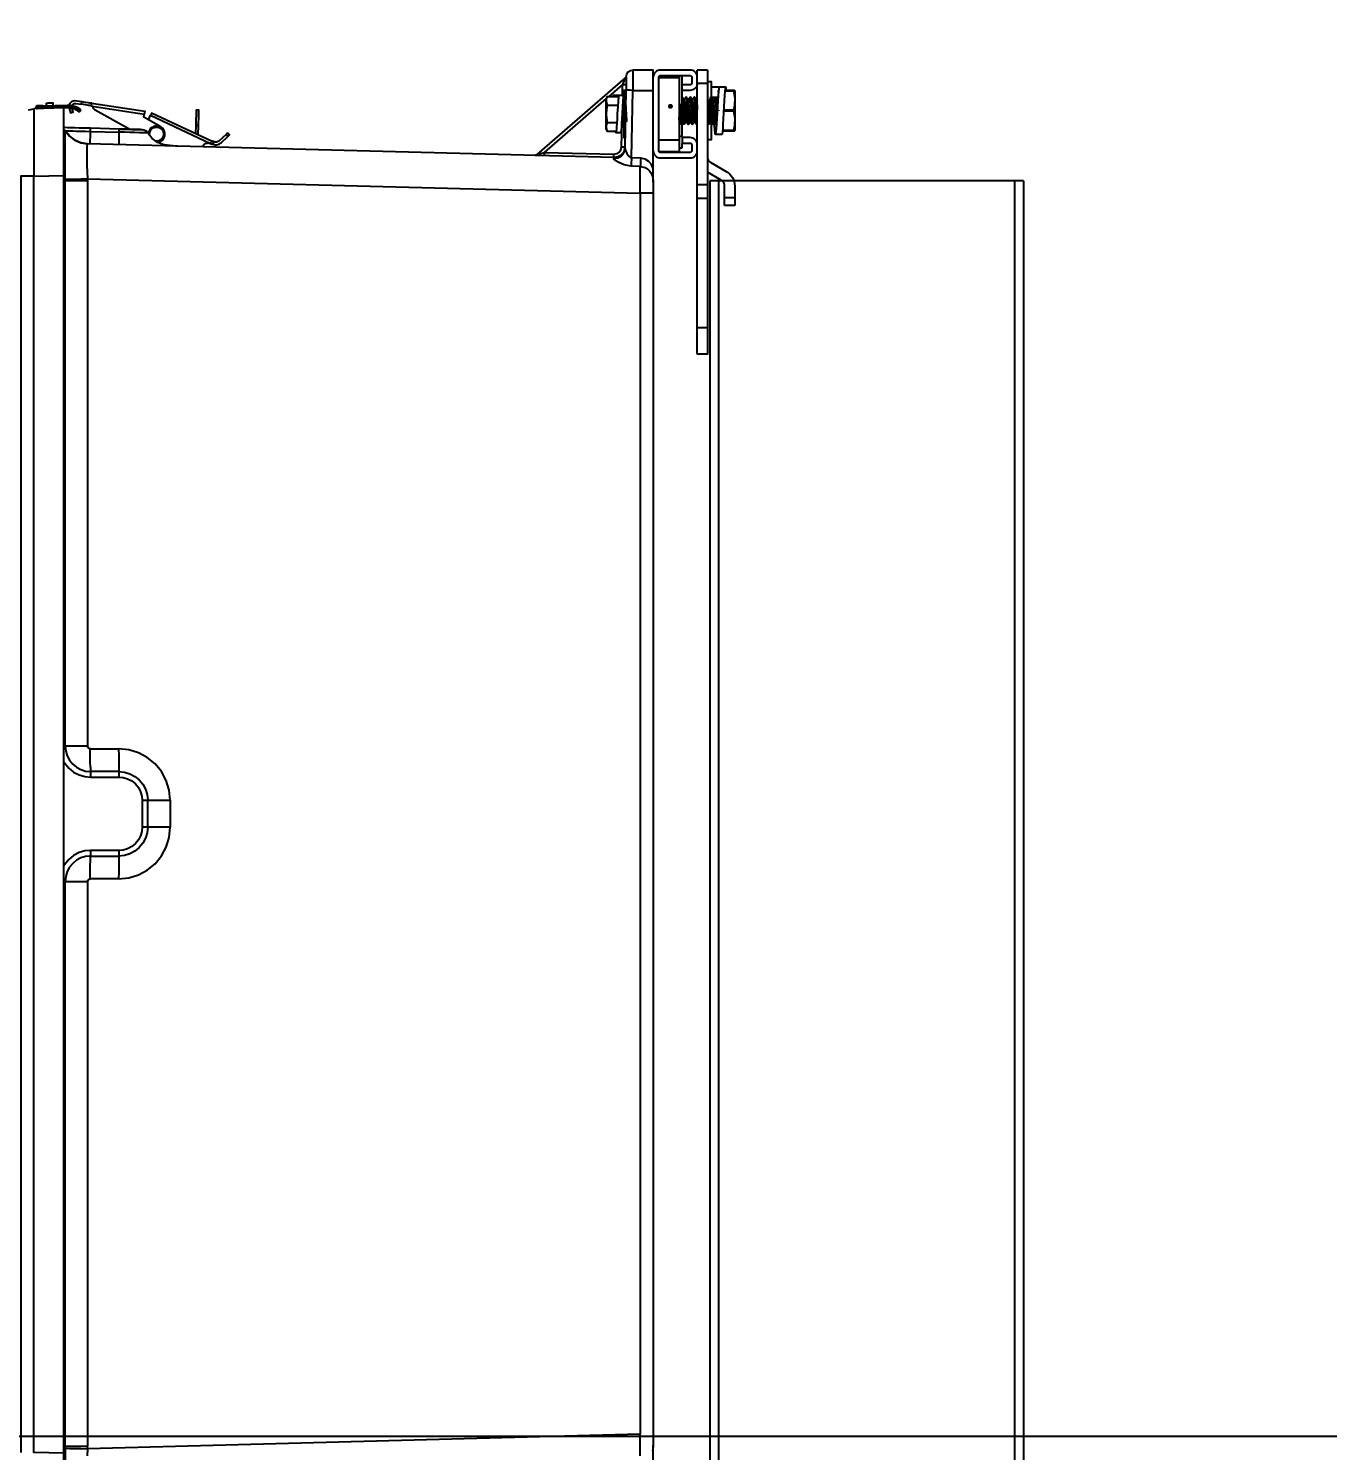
# Model space of a CAD drawing. Header units: feet. Extents: x -17 to 453, y -41 to 31.
# Drawn here: x 48.098 to 48.747, y -6.442 to -5.732 of the extents above; entities that cross this region are included whole.
import ezdxf
from ezdxf.enums import TextEntityAlignment as Align

# ---------------------------------------------------------------- set-up
doc = ezdxf.new("R2018")
doc.units = ezdxf.units.FT
doc.header["$MEASUREMENT"] = 0
for name, color, linetype in [('E-COMB-BOX', 42, 'Continuous'), ('G-ANNO-TEXT', 1, 'Continuous'), ('S-BEAM', 7, 'Continuous'), ('S-STEL-ANGL', 3, 'Continuous')]:
    doc.layers.add(name, color=color, linetype=linetype)
doc.styles.add('NEI-A', font='arial.ttf')
doc.styles.get("Standard").update_dxf_attribs({"font": 'arial.ttf'})

# ---------------------------------------------------------------- blocks, each defined once
blk = doc.blocks.new('DETAIL_TITLE')
at = {"style": 'NEI-A', "flags": 8}
blk.add_attdef('#', text='', height=0.2, dxfattribs=at).set_placement((0.5922, -0.5109), align=Align.MIDDLE_CENTER)
at = {"lineweight": 30, "style": '', "flags": 104}
blk.add_attdef('DETAIL_TITLE', text='', height=0.2, dxfattribs=at).set_placement((0.9099, -0.52514), align=Align.BOTTOM_LEFT)
at = {"style": 'NEI-A'}
for tag, p in [('SCALE:', (0.93865, -0.73792)), ('1"_=_', (1.5474, -0.73792))]:
    blk.add_attdef(tag, text='', height=0.1, dxfattribs=at).set_placement(p, align=Align.BOTTOM_LEFT)

msp = doc.modelspace()

# ---------------------------------------------------------------- hatches: boundary and pattern name
at = {"layer": 'S-STEL-ANGL'}
msp.add_hatch(color=256, dxfattribs=at).paths.add_polyline_path([(48.41728, -5.77114), (48.41742, -5.77142), (48.41762, -5.77165), (48.41788, -5.77182), (48.41817, -5.77193), (48.41848, -5.77196), (48.41879, -5.77191), (48.41908, -5.77179), (48.41932, -5.7716), (48.41951, -5.77135), (48.41964, -5.77107), (48.41968, -5.77076), (48.41966, -5.77045), (48.41955, -5.77016), (48.41938, -5.7699), (48.41915, -5.7697), (48.41887, -5.76956), (48.41856, -5.76949), (48.41825, -5.7695), (48.41796, -5.76958), (48.41769, -5.76974), (48.41747, -5.76996), (48.41731, -5.77023), (48.41722, -5.77053), (48.41721, -5.77084), (48.41728, -5.77114), (48.41845, -5.77072)])

# ---------------------------------------------------------------- linework, layer by layer
at = {"layer": 'E-COMB-BOX', "lineweight": 25}
for p, q in [((48.11541, -6.47718), (48.11541, -5.77149)), ((48.12723, -5.80798), (48.11541, -5.80798)), ((48.12723, -5.80798), (48.12723, -6.09031)), ((48.12723, -6.09031), (48.11541, -6.09031)), ((48.16845, -6.13082), (48.15448, -6.13082)), ((48.12723, -6.15782), (48.12723, -6.44015)), ((48.12723, -6.44015), (48.11541, -6.44015)), ((48.40991, -6.49193), (48.40991, -6.4394))]:
    msp.add_line(p, q, dxfattribs=at)
for points in [[(48.39633, -5.75639), (48.39634, -5.75591), (48.39661, -5.75464), (48.39735, -5.75356), (48.39844, -5.75285), (48.39972, -5.75259)], [(48.40991, -5.79289), (48.40991, -5.75259), (48.39972, -5.75259), (48.39971, -5.75277), (48.39971, -5.75332), (48.3997, -5.75426), (48.39969, -5.75465), (48.39969, -5.75509), (48.39968, -5.75556), (48.39967, -5.75671), (48.39965, -5.75827), (48.39963, -5.76028), (48.3996, -5.76273), (48.40991, -5.76273)], [(48.39561, -5.757), (48.39574, -5.75667), (48.39579, -5.75657), (48.39581, -5.75654), (48.35178, -5.79481), (48.35179, -5.79481), (48.35184, -5.7948), (48.35185, -5.79479), (48.35204, -5.79474), (48.35239, -5.79464), (48.35289, -5.79449), (48.3556, -5.7937), (48.39023, -5.79461)], [(48.39449, -5.76536), (48.39458, -5.75981), (48.38764, -5.76585)], [(48.39634, -5.75591), (48.39629, -5.75623), (48.39614, -5.75653), (48.39591, -5.75679), (48.39561, -5.757), (48.39543, -5.75749), (48.39518, -5.75819), (48.39458, -5.75981), (48.39523, -5.75982), (48.39578, -5.75982), (48.39614, -5.75982), (48.39627, -5.75981)], [(48.39637, -5.7555), (48.39618, -5.75607), (48.39581, -5.75654)], [(48.39633, -5.75641), (48.39632, -5.75729), (48.39631, -5.75871), (48.3963, -5.76055), (48.39629, -5.76267)], [(48.35556, -5.79529), (48.35556, -5.79523), (48.35557, -5.79487), (48.35558, -5.79433), (48.3556, -5.7937), (48.38652, -5.76682)], [(48.39014, -5.7968), (48.39216, -5.79649), (48.39315, -5.79602), (48.39404, -5.79536), (48.39477, -5.79453), (48.3953, -5.79359), (48.39572, -5.79166), (48.39596, -5.79281), (48.39664, -5.79428), (48.39769, -5.79566), (48.39833, -5.79613), (48.39867, -5.79628), (48.39901, -5.79636), (48.3996, -5.76273), (48.39831, -5.7627), (48.39721, -5.76268), (48.39648, -5.76267), (48.39635, -5.76267), (48.39622, -5.76267), (48.39572, -5.79166)], [(48.11541, -5.77149), (48.10037, -5.77189), (48.10035, -5.77205), (48.10034, -5.77251), (48.10033, -5.77326), (48.10032, -5.77426), (48.1003, -5.77746), (48.1003, -5.78177), (48.1003, -5.78707), (48.10031, -5.78904), (48.10031, -5.79109), (48.10032, -5.79322), (48.10034, -5.79918), (48.10037, -5.80564), (48.09379, -5.80564), (48.09379, -6.44303)], [(48.09766, -5.77257), (48.09784, -5.77245), (48.10037, -5.77189)], [(48.12368, -5.77293), (48.12373, -5.77286), (48.12376, -5.77279), (48.12378, -5.77271), (48.12378, -5.77263), (48.12377, -5.77255), (48.12374, -5.77247), (48.1237, -5.7724), (48.12364, -5.77234), (48.12359, -5.7723), (48.12345, -5.77219), (48.12321, -5.77201), (48.12289, -5.77178), (48.12248, -5.77152), (48.122, -5.77124), (48.12091, -5.77074), (48.12089, -5.77077), (48.12086, -5.77085), (48.12082, -5.77098), (48.12076, -5.77112), (48.11715, -5.7705), (48.10491, -5.77082), (48.10491, -5.77074), (48.10491, -5.77067), (48.10491, -5.7706), (48.1049, -5.77054), (48.1049, -5.77048), (48.1049, -5.77045), (48.1049, -5.77042), (48.1049, -5.77042), (48.10381, -5.77044), (48.10327, -5.77046), (48.1028, -5.77047), (48.10242, -5.77048), (48.10214, -5.77049), (48.10193, -5.77049), (48.10185, -5.7705), (48.10178, -5.77053), (48.10171, -5.77057), (48.10165, -5.77062), (48.1016, -5.77068), (48.10156, -5.77075), (48.10154, -5.77083), (48.10154, -5.77091), (48.1016, -5.77091), (48.10179, -5.7709), (48.10211, -5.7709), (48.10253, -5.77088), (48.10304, -5.77087), (48.10362, -5.77085), (48.10425, -5.77084), (48.10491, -5.77082), (48.10493, -5.77136), (48.11716, -5.77104), (48.12037, -5.77155), (48.12032, -5.7717), (48.12027, -5.77182), (48.12024, -5.77191), (48.12023, -5.77194), (48.11986, -5.77181), (48.11949, -5.77171), (48.11911, -5.77162), (48.11873, -5.77155), (48.11834, -5.7715), (48.11795, -5.77146), (48.11756, -5.77145), (48.11717, -5.77145), (48.11717, -5.77144), (48.11717, -5.77142), (48.11717, -5.77138), (48.11717, -5.77133), (48.11717, -5.77127), (48.11717, -5.7712), (48.11716, -5.77112), (48.11716, -5.77104)], [(48.10155, -5.77145), (48.10154, -5.77091)], [(48.10494, -5.77177), (48.10494, -5.77176), (48.10494, -5.77174), (48.10494, -5.7717), (48.10493, -5.77165), (48.10493, -5.77159), (48.10493, -5.77152), (48.10493, -5.77144), (48.10493, -5.77136), (48.10427, -5.77138), (48.10363, -5.7714), (48.10305, -5.77141), (48.10254, -5.77142), (48.10212, -5.77143), (48.10181, -5.77144), (48.10162, -5.77145), (48.10155, -5.77145), (48.10156, -5.77153), (48.10159, -5.7716), (48.10163, -5.77167), (48.10168, -5.77173), (48.10174, -5.77178), (48.10181, -5.77182), (48.10189, -5.77184), (48.10197, -5.77184)], [(48.1049, -5.77042), (48.11714, -5.7701)], [(48.11003, -5.77028), (48.11, -5.76915), (48.10987, -5.76915), (48.10949, -5.76916), (48.10892, -5.76918), (48.10825, -5.76919), (48.10758, -5.76921), (48.10701, -5.76923), (48.10663, -5.76924), (48.10649, -5.76924), (48.10652, -5.77037)], [(48.11717, -5.77145), (48.11541, -5.77149)], [(48.11715, -5.7705), (48.11714, -5.77042), (48.11714, -5.77035), (48.11714, -5.77028), (48.11714, -5.77021), (48.11714, -5.77016), (48.11714, -5.77013), (48.11714, -5.7701), (48.11762, -5.7701), (48.1181, -5.77012), (48.11858, -5.77016), (48.11905, -5.77023), (48.11952, -5.77033), (48.11999, -5.77044), (48.12045, -5.77058), (48.12091, -5.77074)], [(48.11802, -5.77147), (48.11804, -5.77156), (48.11863, -5.77398), (48.12005, -5.77364), (48.11959, -5.77173)], [(48.11804, -5.77011), (48.1182, -5.76965), (48.11851, -5.76908), (48.11894, -5.76858), (48.11946, -5.76819), (48.12005, -5.76792), (48.12068, -5.76778), (48.12436, -5.76834)], [(48.1195, -5.77032), (48.11961, -5.77006), (48.11984, -5.76974), (48.12015, -5.76948), (48.1205, -5.76931), (48.12089, -5.76922), (48.12129, -5.76924), (48.12416, -5.76968)], [(48.12332, -5.77333), (48.1232, -5.77342), (48.12305, -5.77346), (48.1229, -5.77344), (48.12276, -5.77337), (48.12258, -5.77323), (48.12237, -5.77306), (48.12207, -5.77285), (48.12169, -5.77262), (48.12125, -5.77237), (48.12076, -5.77214), (48.12023, -5.77194)], [(48.12915, -5.77044), (48.12906, -5.77043), (48.12877, -5.77039), (48.12831, -5.77031), (48.12769, -5.77022), (48.12693, -5.7701), (48.12607, -5.76997), (48.12513, -5.76983), (48.12416, -5.76968), (48.12436, -5.76834), (48.1252, -5.76847), (48.12602, -5.7686), (48.12749, -5.76882), (48.1281, -5.76892), (48.1286, -5.76899), (48.12899, -5.76905), (48.12924, -5.76909)], [(48.12952, -5.77077), (48.12963, -5.77104), (48.12976, -5.77129), (48.12992, -5.77154), (48.1301, -5.77176), (48.1303, -5.77197), (48.13052, -5.77217), (48.13075, -5.77234), (48.13099, -5.77249), (48.14869, -5.78221)], [(48.18869, -5.7892), (48.18879, -5.78899), (48.18888, -5.78878), (48.18897, -5.78859), (48.18905, -5.78842), (48.18912, -5.78829), (48.18916, -5.78819), (48.18919, -5.78812), (48.1892, -5.7881), (48.15922, -5.77409), (48.15921, -5.77411), (48.15918, -5.77417), (48.15914, -5.77427), (48.15907, -5.77441), (48.15899, -5.77458), (48.15891, -5.77477), (48.15881, -5.77497), (48.15871, -5.77519)], [(48.18264, -5.78029), (48.18268, -5.7786), (48.18273, -5.777), (48.18277, -5.77556), (48.1828, -5.77436), (48.18282, -5.77345), (48.18283, -5.77289), (48.18284, -5.7727), (48.18149, -5.77266), (48.18148, -5.77285), (48.18147, -5.77342), (48.18145, -5.77432), (48.18142, -5.77552), (48.18138, -5.77696), (48.18133, -5.77856), (48.18129, -5.78025), (48.18118, -5.78435)], [(48.12872, -5.78172), (48.12487, -5.78161), (48.12091, -5.7815), (48.119, -5.78144), (48.11723, -5.78139), (48.11566, -5.78135), (48.11515, -5.78134)], [(48.40991, -5.8086), (48.40991, -5.80171), (48.40904, -5.79984), (48.40767, -5.79824), (48.40581, -5.79708), (48.4036, -5.79658), (48.40354, -5.79773), (48.40349, -5.79886), (48.40344, -5.79988), (48.4034, -5.80071), (48.39881, -5.80052), (48.39702, -5.80032), (48.39535, -5.79993), (48.3926, -5.79884), (48.39079, -5.79769), (48.3903, -5.79719), (48.39014, -5.7968), (48.39019, -5.79626), (48.12722, -5.78938), (48.12723, -5.78938), (48.12391, -5.78887), (48.12081, -5.78756), (48.11814, -5.78553), (48.11605, -5.7829), (48.11629, -5.78291), (48.11702, -5.78293), (48.1182, -5.78296), (48.11977, -5.783), (48.12169, -5.78305), (48.12387, -5.78311), (48.12623, -5.78317), (48.12868, -5.78323), (48.12869, -5.78259), (48.12871, -5.7821), (48.12871, -5.78179), (48.12872, -5.78169), (48.1259, -5.78162), (48.12302, -5.78154), (48.12025, -5.78147), (48.11778, -5.7814), (48.11577, -5.78135), (48.11541, -5.78134)], [(48.16845, -5.79046), (48.16513, -5.78995), (48.16204, -5.78864), (48.15936, -5.78661), (48.15727, -5.78398), (48.157, -5.78398), (48.15618, -5.78395), (48.15485, -5.78392), (48.15306, -5.78387), (48.15089, -5.78382), (48.1484, -5.78375), (48.1457, -5.78368), (48.1429, -5.78361), (48.14292, -5.78296), (48.14293, -5.78247), (48.14294, -5.78217), (48.14294, -5.78206), (48.12872, -5.78169)], [(48.16209, -5.78875), (48.16221, -5.78873), (48.16348, -5.78837), (48.16457, -5.78764), (48.16538, -5.7866), (48.16583, -5.78537), (48.16588, -5.78406), (48.16553, -5.7828), (48.16481, -5.7817), (48.16378, -5.78088), (48.15532, -5.77608), (48.15552, -5.77477)], [(48.15767, -5.77741), (48.15871, -5.77519), (48.18869, -5.7892), (48.18863, -5.78933)], [(48.15827, -5.78524), (48.15821, -5.78496), (48.1583, -5.78365), (48.15887, -5.78246), (48.15935, -5.78193), (48.15993, -5.78151), (48.16059, -5.78122), (48.16129, -5.78106), (48.1626, -5.78115), (48.16378, -5.78172), (48.16431, -5.78221), (48.16474, -5.78278), (48.16503, -5.78344), (48.16519, -5.78414), (48.16509, -5.78545), (48.16452, -5.78663), (48.16404, -5.78717), (48.16346, -5.78759), (48.16281, -5.78788), (48.16211, -5.78804), (48.1608, -5.78794)], [(48.18252, -5.78498), (48.18264, -5.78029), (48.18129, -5.78025)], [(48.39404, -5.79096), (48.39426, -5.77851)], [(48.11605, -5.80798), (48.11604, -5.80716), (48.11604, -5.80547), (48.11602, -5.80245), (48.11601, -5.79952), (48.11601, -5.79857), (48.11601, -5.79795), (48.116, -5.79629), (48.116, -5.7944), (48.11599, -5.79234), (48.11599, -5.79019), (48.11599, -5.78719), (48.116, -5.78492), (48.11602, -5.78348), (48.11604, -5.78291), (48.11605, -5.7829), (48.1158, -5.78256), (48.11552, -5.78225), (48.11541, -5.78214)], [(48.11604, -5.78291), (48.11814, -5.78554), (48.12081, -5.78757), (48.1239, -5.78887), (48.12722, -5.78938), (48.12704, -5.78973), (48.12691, -5.7907), (48.12683, -5.79234), (48.1268, -5.79451), (48.12683, -5.79715), (48.12691, -5.80021), (48.12704, -5.80341), (48.12722, -5.80693), (48.40333, -5.81416), (48.40337, -5.81021), (48.40339, -5.80656), (48.4034, -5.80335), (48.4034, -5.80071), (48.40581, -5.80131), (48.40692, -5.80195), (48.40794, -5.80287), (48.40883, -5.80414), (48.4095, -5.8058), (48.40984, -5.80782), (48.40991, -5.81001)], [(48.12852, -5.78941), (48.12853, -5.78899), (48.12856, -5.78777), (48.12861, -5.78581), (48.12868, -5.78323), (48.1429, -5.78361), (48.14283, -5.78618), (48.14278, -5.78814), (48.14275, -5.78937), (48.14274, -5.78978)], [(48.14294, -5.78206), (48.14504, -5.78212), (48.14719, -5.78217), (48.14925, -5.78223), (48.1511, -5.78228), (48.1526, -5.78232), (48.15367, -5.78234), (48.15429, -5.78236), (48.15448, -5.78236), (48.15531, -5.78249), (48.15608, -5.78282), (48.15675, -5.78333), (48.15727, -5.78398)], [(48.15369, -5.78234), (48.15242, -5.78231), (48.15206, -5.7823), (48.14958, -5.78224), (48.14644, -5.78217), (48.14294, -5.78209)], [(48.1848, -5.79088), (48.18496, -5.79067), (48.18515, -5.79033), (48.18509, -5.79045), (48.18535, -5.79002), (48.18568, -5.78966), (48.18607, -5.78936), (48.18651, -5.78915), (48.18699, -5.78903), (48.18748, -5.789), (48.18797, -5.78907), (48.18843, -5.78924), (48.18863, -5.78933), (48.18865, -5.78933), (48.18866, -5.78934), (48.18868, -5.78935), (48.1887, -5.78936), (48.18872, -5.78937), (48.18875, -5.78938), (48.18887, -5.78941), (48.18902, -5.78945), (48.1892, -5.78949), (48.18939, -5.78954), (48.18961, -5.78959), (48.18983, -5.78964), (48.19041, -5.78839), (48.1902, -5.78834), (48.19, -5.78829), (48.18981, -5.78825), (48.18963, -5.78821), (48.18949, -5.78817), (48.18936, -5.78814), (48.18928, -5.78812), (48.18922, -5.78811), (48.1892, -5.7881)], [(48.18983, -5.78964), (48.19046, -5.7898), (48.19092, -5.78988), (48.19138, -5.7899), (48.19185, -5.78987), (48.19231, -5.78978), (48.19275, -5.78963), (48.19318, -5.78943), (48.19357, -5.78918), (48.19393, -5.78888), (48.19732, -5.7857)], [(48.19639, -5.78472), (48.19301, -5.78789), (48.19278, -5.78808), (48.19252, -5.78825), (48.19225, -5.78838), (48.19196, -5.78847), (48.19167, -5.78853), (48.19137, -5.78855), (48.19107, -5.78854), (48.19077, -5.78848), (48.19041, -5.78839)], [(48.16427, -5.78959), (48.17248, -5.79056)], [(48.35093, -5.79521), (48.3514, -5.79507), (48.35185, -5.79479), (48.35132, -5.79513)], [(48.35184, -5.79495), (48.35133, -5.79513), (48.35111, -5.79518), (48.35094, -5.79521)], [(48.4036, -5.79658), (48.39901, -5.79636), (48.39896, -5.79752), (48.3989, -5.79865), (48.39885, -5.79967), (48.39881, -5.80052)], [(48.11541, -6.44342), (48.10037, -6.44303), (48.10037, -5.80564), (48.11541, -5.80525)], [(48.11604, -5.80716), (48.11814, -5.80712), (48.12081, -5.80706), (48.1239, -5.807), (48.12722, -5.80693), (48.12723, -5.80798)], [(48.11605, -6.09031), (48.11605, -5.80798)], [(48.40991, -5.81001), (48.40991, -6.43812), (48.40984, -6.44031)], [(48.40991, -5.81416), (48.40333, -5.81416), (48.40333, -6.43397)], [(48.11605, -6.09031), (48.11629, -6.09278), (48.11702, -6.09517), (48.1182, -6.09735), (48.11977, -6.09926), (48.12169, -6.10083), (48.12387, -6.10199), (48.12623, -6.1027), (48.12868, -6.10294)], [(48.12861, -6.10078), (48.12856, -6.09805), (48.12853, -6.09492), (48.12852, -6.09159), (48.12802, -6.09149), (48.12761, -6.09122), (48.12733, -6.0908), (48.12723, -6.09031)], [(48.12852, -6.09159), (48.14274, -6.09159), (48.14275, -6.09492), (48.14278, -6.09805), (48.14283, -6.10078), (48.1429, -6.10294), (48.14571, -6.10321), (48.1484, -6.10403), (48.15089, -6.10536), (48.15307, -6.10715), (48.15485, -6.10933), (48.15618, -6.11181), (48.157, -6.11451), (48.15727, -6.11731)], [(48.15448, -6.11731), (48.16845, -6.11731), (48.16796, -6.11229), (48.1665, -6.10746), (48.16412, -6.10302), (48.16093, -6.09913), (48.15703, -6.09592), (48.15258, -6.09355), (48.14776, -6.09209), (48.14274, -6.09159)], [(48.11541, -6.09806), (48.11577, -6.09877), (48.11778, -6.10124), (48.12025, -6.10325), (48.12302, -6.10469), (48.1259, -6.10552), (48.12872, -6.10577), (48.14294, -6.10577), (48.14504, -6.10597), (48.14719, -6.10658), (48.14925, -6.10766), (48.1511, -6.10915), (48.1526, -6.111), (48.15367, -6.11306), (48.15429, -6.11521), (48.15448, -6.11731), (48.15448, -6.13082), (48.15429, -6.13292), (48.15367, -6.13506), (48.1526, -6.13713), (48.1511, -6.13898), (48.14925, -6.14047), (48.14719, -6.14154), (48.14504, -6.14216), (48.14294, -6.14235), (48.12872, -6.14235), (48.1259, -6.14261), (48.12302, -6.14344), (48.12025, -6.14488), (48.11778, -6.14688), (48.11577, -6.14936), (48.11541, -6.15007)], [(48.12861, -6.10078), (48.12869, -6.10348), (48.12871, -6.10416), (48.12871, -6.10494), (48.12872, -6.10577)], [(48.14294, -6.10577), (48.14294, -6.10494), (48.14293, -6.10416), (48.14292, -6.10348), (48.1429, -6.10294), (48.12868, -6.10294)], [(48.15727, -6.13082), (48.15727, -6.11731)], [(48.16845, -6.11731), (48.16845, -6.13082)], [(48.15727, -6.13082), (48.157, -6.13362), (48.15618, -6.13632), (48.15485, -6.13881), (48.15306, -6.14098), (48.15089, -6.14277), (48.1484, -6.1441), (48.1457, -6.14492), (48.1429, -6.14519), (48.14283, -6.14735), (48.14278, -6.15008), (48.14275, -6.1532), (48.14274, -6.15654), (48.12852, -6.15654)], [(48.14274, -6.15654), (48.14775, -6.15604), (48.15258, -6.15458), (48.15702, -6.1522), (48.16092, -6.14901), (48.16412, -6.14511), (48.1665, -6.14066), (48.16796, -6.13584), (48.16845, -6.13082)], [(48.12868, -6.14519), (48.1429, -6.14519), (48.14292, -6.14465), (48.14293, -6.14397), (48.14294, -6.14319), (48.14294, -6.14235)], [(48.12872, -6.14235), (48.12871, -6.14319), (48.12871, -6.14397), (48.12869, -6.14465)], [(48.11541, -6.15782), (48.12723, -6.15782), (48.12733, -6.15733), (48.12761, -6.15691), (48.12802, -6.15664), (48.12852, -6.15654), (48.12853, -6.1532), (48.12856, -6.15008), (48.12861, -6.14735), (48.12869, -6.14465)], [(48.12868, -6.14519), (48.12623, -6.14543), (48.12387, -6.14614), (48.12169, -6.1473), (48.11977, -6.14887), (48.1182, -6.15078), (48.11702, -6.15297), (48.11629, -6.15535), (48.11605, -6.15782)], [(48.11605, -6.44015), (48.11605, -6.15782)], [(48.4034, -6.44478), (48.40339, -6.44157), (48.40337, -6.43792), (48.40333, -6.43397), (48.12722, -6.4412), (48.12704, -6.44473)], [(48.11605, -6.44015), (48.11604, -6.44097), (48.11604, -6.44234), (48.11603, -6.4444), (48.11602, -6.44675), (48.11601, -6.44863), (48.116, -6.45018), (48.116, -6.45274), (48.11599, -6.45536), (48.11599, -6.45794), (48.11599, -6.45933), (48.11599, -6.4607), (48.116, -6.46202), (48.116, -6.46321), (48.11602, -6.46427), (48.11603, -6.46498), (48.11604, -6.46522), (48.11605, -6.46523), (48.1158, -6.46557), (48.11552, -6.46588), (48.11541, -6.46599)], [(48.11604, -6.44097), (48.11814, -6.44101), (48.12081, -6.44107), (48.1239, -6.44113), (48.12722, -6.4412), (48.12723, -6.44015)], [(48.40984, -6.44031), (48.4095, -6.44233)]]:
    msp.add_lwpolyline(points, dxfattribs=at)
for points in [[(48.12076, -5.77112), (48.12192, -5.7717), (48.12241, -5.772), (48.12287, -5.7723), (48.1232, -5.77255), (48.12348, -5.77276), (48.12368, -5.77293), (48.12332, -5.77333), (48.12325, -5.77327), (48.12311, -5.77316), (48.12284, -5.77295), (48.1225, -5.77271), (48.12204, -5.77241), (48.12154, -5.77211), (48.12037, -5.77155)], [(48.12942, -5.77049), (48.12915, -5.77044), (48.12917, -5.77031), (48.12919, -5.77019), (48.12921, -5.77006), (48.12923, -5.76994), (48.12925, -5.76983), (48.12926, -5.76972), (48.12928, -5.76962), (48.12929, -5.76953), (48.12931, -5.76943), (48.12931, -5.76919), (48.12924, -5.76909), (48.15577, -5.77317), (48.15576, -5.7732), (48.15575, -5.77329), (48.15572, -5.77344), (48.15569, -5.77364), (48.15566, -5.77388), (48.15561, -5.77416), (48.15557, -5.77446), (48.15552, -5.77477), (48.12952, -5.77077)], [(48.19728, -5.78388), (48.19821, -5.78487), (48.19819, -5.78489), (48.19814, -5.78493), (48.19806, -5.78501), (48.19795, -5.78511), (48.19781, -5.78524), (48.19766, -5.78538), (48.19749, -5.78554), (48.19732, -5.7857), (48.19639, -5.78472), (48.19657, -5.78455), (48.19673, -5.7844), (48.19689, -5.78425), (48.19702, -5.78413), (48.19713, -5.78403), (48.19721, -5.78395)], [(48.39019, -5.79626), (48.39019, -5.79614), (48.3902, -5.79578), (48.39021, -5.79524), (48.39023, -5.79461), (48.39166, -5.79435), (48.39289, -5.79357), (48.39373, -5.79238), (48.39404, -5.79096), (48.39469, -5.79096), (48.39523, -5.79097), (48.3956, -5.79096), (48.39573, -5.79096), (48.39531, -5.79295), (48.39479, -5.79391), (48.39406, -5.79476), (48.39318, -5.79545), (48.39219, -5.79593)]]:
    msp.add_lwpolyline(points, close=True, dxfattribs=at)
msp.add_arc((48.1617, -5.78455), 0.00405, 273.37045, 179.72684, dxfattribs=at)
at = {"layer": 'S-BEAM'}
for p, q in [((48.59487, -5.80798), (48.43809, -5.80798)), ((48.43809, -5.80798), (48.43809, -6.46226)), ((48.4425, -5.80798), (48.4425, -6.46226)), ((48.59046, -5.80798), (48.59046, -6.86923)), ((48.59487, -5.80798), (48.59487, -6.86788))]:
    msp.add_line(p, q, dxfattribs=at)
at = {"layer": 'S-STEL-ANGL'}
for p, q in [((48.43186, -5.89443), (48.43186, -5.75259)), ((48.4228, -5.75589), (48.4228, -5.79317)), ((48.44241, -5.76363), (48.44241, -5.76273)), ((48.45061, -5.76273), (48.44587, -5.76273)), ((48.44462, -5.78299), (48.45061, -5.78299)), ((48.44551, -5.82028), (48.44551, -5.81053)), ((48.45058, -5.81053), (48.45058, -5.82028))]:
    msp.add_line(p, q, dxfattribs=at)
for points in [[(48.43186, -5.7562), (48.43179, -5.7555), (48.43158, -5.75482), (48.43125, -5.7542), (48.4308, -5.75365), (48.43025, -5.7532), (48.42963, -5.75287), (48.42895, -5.75266), (48.42825, -5.75259), (48.41352, -5.75259), (48.41281, -5.75266), (48.41213, -5.75287), (48.41151, -5.7532), (48.41096, -5.75365), (48.41052, -5.7542), (48.41018, -5.75482), (48.40998, -5.7555), (48.40991, -5.7562)], [(48.43692, -5.75259), (48.43692, -5.89443), (48.43186, -5.89443)], [(48.43692, -5.75259), (48.43186, -5.75259)], [(48.43186, -5.78997), (48.43179, -5.78927), (48.43158, -5.78859), (48.43125, -5.78797), (48.4308, -5.78742), (48.43025, -5.78697), (48.42963, -5.78664), (48.42895, -5.78643), (48.42825, -5.78636), (48.42426, -5.78636), (48.42426, -5.78913), (48.42825, -5.78913), (48.42841, -5.78915), (48.42857, -5.78919), (48.42872, -5.78927), (48.42884, -5.78938), (48.42895, -5.78951), (48.42903, -5.78965), (48.42908, -5.78981), (48.42909, -5.78997), (48.42909, -5.79289), (48.42908, -5.79305), (48.42903, -5.79321), (48.42895, -5.79335), (48.42884, -5.79348), (48.42872, -5.79359), (48.42857, -5.79367), (48.42841, -5.79371), (48.42825, -5.79373), (48.41352, -5.79373), (48.41335, -5.79371), (48.41319, -5.79367), (48.41305, -5.79359), (48.41292, -5.79348), (48.41281, -5.79335), (48.41274, -5.79321), (48.41269, -5.79305), (48.41267, -5.79289), (48.41267, -5.7562), (48.41269, -5.75604), (48.41274, -5.75588), (48.41281, -5.75573), (48.41292, -5.75561), (48.41305, -5.7555), (48.41319, -5.75542), (48.41335, -5.75538), (48.41352, -5.75536), (48.42825, -5.75536), (48.42841, -5.75538), (48.42857, -5.75542), (48.42872, -5.7555), (48.42884, -5.75561), (48.42895, -5.75573), (48.42903, -5.75588), (48.42908, -5.75604), (48.42909, -5.7562), (48.42909, -5.75912), (48.42908, -5.75928), (48.42903, -5.75944), (48.42895, -5.75959), (48.42884, -5.75971), (48.42872, -5.75982), (48.42857, -5.7599), (48.42841, -5.75994), (48.42825, -5.75996), (48.42426, -5.75996)], [(48.41267, -5.75631), (48.4228, -5.75631)], [(48.4228, -5.75588), (48.41274, -5.75588)], [(48.41413, -5.75588), (48.41413, -5.75536)], [(48.42426, -5.77028), (48.42426, -5.75536)], [(48.43186, -5.75912), (48.43179, -5.75982), (48.43158, -5.7605), (48.43125, -5.76112), (48.4308, -5.76167), (48.43025, -5.76212), (48.42963, -5.76245), (48.42895, -5.76266), (48.42825, -5.76273), (48.42426, -5.76273)], [(48.43692, -5.75935), (48.43186, -5.75935)], [(48.43692, -5.7872), (48.43903, -5.7872), (48.43903, -5.75851), (48.43692, -5.75851)], [(48.39122, -5.78324), (48.38697, -5.78324), (48.38628, -5.78176), (48.38628, -5.76733), (48.38697, -5.76585), (48.39236, -5.76585), (48.39236, -5.76536), (48.39248, -5.76567), (48.3925, -5.76585)], [(48.38697, -5.77008), (48.3865, -5.76853), (48.38659, -5.76691), (48.38697, -5.76585), (48.39261, -5.76585)], [(48.39236, -5.76536), (48.38982, -5.76536), (48.38982, -5.76585)], [(48.39122, -5.78373), (48.39376, -5.78373), (48.39387, -5.78342), (48.39399, -5.7825), (48.39411, -5.78105), (48.39422, -5.77913), (48.39434, -5.77693), (48.39445, -5.77454), (48.39463, -5.77104), (48.39481, -5.76804), (48.39498, -5.76606), (48.39515, -5.76536), (48.39262, -5.76536), (48.39244, -5.76606), (48.39227, -5.76804), (48.39209, -5.77104), (48.39192, -5.77454), (48.3918, -5.77693), (48.39168, -5.77913), (48.39157, -5.78105), (48.39145, -5.7825), (48.39133, -5.78342), (48.39122, -5.78373), (48.3911, -5.78324)], [(48.39622, -5.76273), (48.39515, -5.76273), (48.39515, -5.78636), (48.39581, -5.78636)], [(48.42435, -5.7661), (48.42426, -5.7661)], [(48.42426, -5.767), (48.42435, -5.76806), (48.42445, -5.76965)], [(48.42518, -5.76749), (48.42478, -5.76681), (48.42439, -5.76614)], [(48.42439, -5.76624), (48.42449, -5.76663), (48.42461, -5.76806), (48.4247, -5.76948)], [(48.42576, -5.77042), (48.42565, -5.76902), (48.42553, -5.76787), (48.42539, -5.76745), (48.42515, -5.76745)], [(48.42517, -5.76758), (48.42527, -5.76787), (48.42539, -5.76902), (48.42551, -5.77058)], [(48.42614, -5.76613), (48.42575, -5.76681), (48.42537, -5.76745)], [(48.42614, -5.76623), (48.42617, -5.7661), (48.4263, -5.76663), (48.42643, -5.76806), (48.42656, -5.77029), (48.42669, -5.77286), (48.42682, -5.77542), (48.42695, -5.77765), (48.42704, -5.77876), (48.42713, -5.77943), (48.42721, -5.77961), (48.42747, -5.77961)], [(48.42643, -5.7661), (48.42617, -5.7661)], [(48.42725, -5.76749), (48.42686, -5.76681), (48.42646, -5.76614)], [(48.42646, -5.76624), (48.42656, -5.76663), (48.42669, -5.76806), (48.42682, -5.77029), (48.42695, -5.77286), (48.42704, -5.77465), (48.42713, -5.77636), (48.42721, -5.77765), (48.42734, -5.77909), (48.42747, -5.77961), (48.4275, -5.77948)], [(48.42847, -5.77815), (48.42838, -5.77784), (48.42825, -5.7767), (48.42812, -5.77491), (48.42799, -5.77286), (48.42786, -5.77076), (48.42773, -5.76902), (48.4276, -5.76787), (48.42747, -5.76745), (48.42723, -5.76745)], [(48.42725, -5.76758), (48.42734, -5.76787), (48.42747, -5.76902), (48.4276, -5.7708), (48.42773, -5.77286), (48.42786, -5.77491), (48.42799, -5.7767), (48.42812, -5.77784), (48.42825, -5.77826), (48.42849, -5.77826)], [(48.42822, -5.76613), (48.42782, -5.76681), (48.42745, -5.76745)], [(48.42822, -5.76623), (48.42825, -5.7661), (48.42838, -5.76663), (48.4285, -5.76806), (48.42864, -5.77029), (48.42877, -5.77286), (48.4289, -5.77542), (48.42903, -5.77765), (48.42912, -5.77876), (48.42921, -5.77943), (48.42929, -5.77961), (48.42955, -5.77961)], [(48.42851, -5.7661), (48.42825, -5.7661)], [(48.42933, -5.76749), (48.42894, -5.76681), (48.42854, -5.76614)], [(48.42854, -5.76624), (48.42864, -5.76663), (48.42876, -5.76806), (48.4289, -5.77029), (48.42903, -5.77286), (48.42911, -5.77465), (48.42921, -5.77636), (48.42929, -5.77765), (48.42941, -5.77909), (48.42955, -5.77961), (48.42958, -5.77948)], [(48.43055, -5.77815), (48.43045, -5.77784), (48.43033, -5.7767), (48.43019, -5.77491), (48.43007, -5.77286), (48.42994, -5.77076), (48.4298, -5.76902), (48.42968, -5.76787), (48.42955, -5.76745), (48.42931, -5.76745)], [(48.42933, -5.76758), (48.42942, -5.76787), (48.42954, -5.76902), (48.42968, -5.7708), (48.42981, -5.77286), (48.42993, -5.77491), (48.43007, -5.7767), (48.43019, -5.77784), (48.43033, -5.77826), (48.43057, -5.77826)], [(48.4303, -5.76613), (48.4299, -5.76681), (48.42953, -5.76745)], [(48.4303, -5.76623), (48.43033, -5.7661), (48.43046, -5.76663), (48.43058, -5.76806), (48.43072, -5.77029), (48.43085, -5.77286), (48.43097, -5.77542), (48.43111, -5.77765), (48.4312, -5.77876), (48.43129, -5.77943), (48.43137, -5.77961), (48.43163, -5.77961)], [(48.43059, -5.7661), (48.43033, -5.7661)], [(48.43141, -5.76749), (48.43102, -5.76681), (48.43062, -5.76614)], [(48.43062, -5.76624), (48.43072, -5.76663), (48.43084, -5.76806), (48.43098, -5.77029), (48.43111, -5.77286), (48.43119, -5.77465), (48.43129, -5.77636), (48.43137, -5.77765), (48.43149, -5.77909), (48.43163, -5.77961), (48.43166, -5.77948)], [(48.43186, -5.76879), (48.43176, -5.76787), (48.43163, -5.76745), (48.43139, -5.76745)], [(48.43141, -5.76758), (48.4315, -5.76787), (48.43162, -5.76902), (48.43176, -5.7708), (48.43186, -5.77239)], [(48.43186, -5.76702), (48.43161, -5.76745)], [(48.43903, -5.77024), (48.43708, -5.77286), (48.43721, -5.77542), (48.43735, -5.77765), (48.43743, -5.77876), (48.43752, -5.77943), (48.4376, -5.77961), (48.43774, -5.77909), (48.43786, -5.77765), (48.43799, -5.77542), (48.43812, -5.77286), (48.43825, -5.77029), (48.43839, -5.76806), (48.43851, -5.76663), (48.43864, -5.7661), (48.43877, -5.76663), (48.43889, -5.76806), (48.43903, -5.77029), (48.43916, -5.77286), (48.43929, -5.77542), (48.43942, -5.77765), (48.43951, -5.77876), (48.4396, -5.77943), (48.43968, -5.77961), (48.43994, -5.77961)], [(48.43903, -5.76661), (48.43708, -5.76806), (48.43721, -5.77029), (48.43734, -5.77286), (48.43743, -5.77465), (48.43752, -5.77636), (48.43761, -5.77765), (48.43773, -5.77909), (48.43786, -5.77961), (48.43799, -5.77909), (48.43812, -5.77765), (48.43825, -5.77542), (48.43838, -5.77286), (48.43851, -5.77029), (48.43864, -5.76806), (48.43877, -5.76663), (48.4389, -5.7661), (48.43903, -5.76663), (48.43916, -5.76806), (48.43929, -5.77029), (48.43942, -5.77286), (48.43951, -5.77465), (48.4396, -5.77636), (48.43968, -5.77765), (48.43981, -5.77909), (48.43994, -5.77961), (48.43997, -5.77948)], [(48.43972, -5.76749), (48.43933, -5.76681), (48.43893, -5.76614)], [(48.44246, -5.76112), (48.43903, -5.76112)], [(48.44246, -5.76121), (48.44241, -5.76116), (48.43903, -5.76116)], [(48.43903, -5.76613), (48.44241, -5.76613)], [(48.43934, -5.76684), (48.43926, -5.76641), (48.43908, -5.76619)], [(48.44094, -5.77815), (48.44084, -5.77784), (48.44072, -5.7767), (48.44059, -5.77491), (48.44046, -5.77286), (48.44033, -5.77076), (48.44019, -5.76902), (48.44007, -5.76787), (48.43994, -5.76745), (48.4397, -5.76745)], [(48.43972, -5.76758), (48.43981, -5.76787), (48.43993, -5.76902), (48.44007, -5.7708), (48.4402, -5.77286), (48.44033, -5.77491), (48.44046, -5.7767), (48.44059, -5.77784), (48.44072, -5.77826), (48.44096, -5.77826)], [(48.44069, -5.76613), (48.44029, -5.76681), (48.43992, -5.76745)], [(48.44432, -5.78451), (48.44442, -5.78442), (48.44457, -5.7835), (48.44473, -5.78186), (48.44488, -5.7796), (48.44504, -5.77689), (48.44519, -5.77389), (48.44535, -5.77083), (48.4455, -5.76791), (48.44566, -5.76532), (48.44581, -5.76325), (48.44597, -5.76183), (48.44612, -5.76116), (48.44274, -5.76116), (48.44259, -5.76183), (48.44243, -5.76325), (48.44228, -5.76532), (48.44213, -5.76791), (48.44197, -5.77083), (48.44182, -5.77389), (48.44166, -5.77689), (48.44151, -5.7796), (48.44135, -5.78186), (48.4412, -5.7835), (48.44104, -5.78442), (48.44089, -5.78455), (48.44073, -5.78388), (48.44058, -5.78246), (48.44042, -5.78039), (48.44034, -5.77895)], [(48.44072, -5.7661), (48.44085, -5.76663), (48.44097, -5.76806), (48.44111, -5.77029), (48.44124, -5.77286), (48.44137, -5.77542), (48.44146, -5.77704)], [(48.4418, -5.76749), (48.44141, -5.76681), (48.44101, -5.76614)], [(48.44101, -5.76624), (48.44111, -5.76663), (48.44123, -5.76806), (48.44137, -5.77029), (48.4415, -5.77286), (48.44158, -5.77465), (48.44163, -5.77548)], [(48.44213, -5.76781), (48.44202, -5.76745), (48.44178, -5.76745)], [(48.4418, -5.76758), (48.44189, -5.76787), (48.44201, -5.76902), (48.44204, -5.76943)], [(48.44239, -5.76677), (48.44237, -5.76681), (48.442, -5.76745)], [(48.4425, -5.76273), (48.44241, -5.76273)], [(48.44241, -5.76291), (48.44248, -5.76291)], [(48.44585, -5.76291), (48.44993, -5.76291)], [(48.44612, -5.76116), (48.44612, -5.76273)], [(48.44993, -5.76273), (48.44993, -5.76291), (48.45056, -5.76649), (48.45043, -5.77023), (48.44993, -5.77267)], [(48.45061, -5.78299), (48.45085, -5.78248), (48.45085, -5.76323), (48.45061, -5.76273)], [(48.38697, -5.77877), (48.38677, -5.77781), (48.38646, -5.7749), (48.38667, -5.77189), (48.38697, -5.77032)], [(48.39213, -5.77032), (48.38697, -5.77032), (48.38697, -5.77008), (48.39215, -5.77008)], [(48.39445, -5.77454), (48.39463, -5.77256), (48.39481, -5.77086), (48.39498, -5.76974), (48.39515, -5.76934)], [(48.39456, -5.7734), (48.39462, -5.77454), (48.39473, -5.7765), (48.39483, -5.77811), (48.39489, -5.77887), (48.39497, -5.77943), (48.39504, -5.77961), (48.39515, -5.77961)], [(48.39515, -5.77925), (48.39673, -5.77811), (48.39666, -5.777), (48.39658, -5.7757), (48.39652, -5.77454), (48.39641, -5.77259), (48.39631, -5.77098), (48.3962, -5.76986), (48.3961, -5.76948), (48.39599, -5.76986), (48.39588, -5.77098), (48.39578, -5.77259), (48.39557, -5.7765), (48.39547, -5.77811), (48.39536, -5.77923), (48.39525, -5.77961), (48.39515, -5.77923), (48.39504, -5.77811), (48.39497, -5.777), (48.39489, -5.7757), (48.39483, -5.77454), (48.39472, -5.77259), (48.39469, -5.77201)], [(48.39507, -5.7706), (48.39489, -5.7703)], [(48.39515, -5.77058), (48.39506, -5.77058)], [(48.39515, -5.77095), (48.39514, -5.77087), (48.39507, -5.77065)], [(48.42399, -5.7795), (48.42396, -5.77961), (48.42385, -5.77923), (48.42374, -5.77811), (48.42367, -5.777), (48.4236, -5.7757), (48.42353, -5.77454), (48.42343, -5.77259), (48.42333, -5.77098), (48.42322, -5.76986), (48.42311, -5.76948), (48.4229, -5.76948), (48.42301, -5.76986), (48.42312, -5.77098), (48.42322, -5.77259), (48.42332, -5.77454), (48.42343, -5.7765), (48.42353, -5.77811), (48.4236, -5.77887), (48.42368, -5.77943), (48.42375, -5.77961), (48.42396, -5.77961)], [(48.42377, -5.7706), (48.42345, -5.77005), (48.42313, -5.7695)], [(48.42477, -5.77843), (48.4247, -5.77822), (48.42459, -5.77734), (48.42449, -5.77608), (48.42438, -5.77454), (48.42427, -5.77301), (48.42417, -5.77175), (48.42406, -5.77087), (48.42396, -5.77058), (48.42376, -5.77058)], [(48.42377, -5.77065), (48.42385, -5.77087), (48.42396, -5.77175), (48.42406, -5.77301), (48.42417, -5.77454), (48.42428, -5.77608), (48.42438, -5.77734), (48.42449, -5.77822), (48.42459, -5.77851), (48.42479, -5.77851)], [(48.42448, -5.76993), (48.42416, -5.77044), (48.42384, -5.77094)], [(48.42537, -5.77946), (48.42535, -5.77947), (48.42529, -5.77887), (48.42522, -5.77811), (48.42512, -5.7765), (48.4249, -5.77259), (48.4248, -5.77098), (48.42469, -5.76986), (48.42459, -5.76948), (48.42449, -5.76986), (48.42448, -5.76996)], [(48.42627, -5.77848), (48.42617, -5.77872), (48.42596, -5.77876), (48.42573, -5.77829), (48.4255, -5.77721), (48.42529, -5.7757), (48.42522, -5.77454), (48.42511, -5.77259), (48.42502, -5.77098), (48.4249, -5.76986), (48.4248, -5.76948), (48.42459, -5.76948)], [(48.42546, -5.7706), (48.42514, -5.77005), (48.42482, -5.7695)], [(48.42565, -5.77058), (48.42575, -5.77087), (48.42586, -5.77175), (48.42596, -5.77301), (48.42607, -5.77454), (48.42618, -5.77608), (48.42628, -5.77734), (48.42638, -5.7782), (48.42632, -5.77746), (48.42626, -5.77636), (48.4262, -5.77503), (48.42614, -5.77363), (48.42609, -5.77226), (48.42603, -5.77114), (48.42597, -5.77039), (48.42592, -5.77011), (48.42565, -5.77058), (48.42545, -5.77058)], [(48.42628, -5.77851), (48.42618, -5.77822), (48.42606, -5.77734), (48.42597, -5.77608), (48.42586, -5.77454), (48.42575, -5.77301), (48.42565, -5.77175), (48.42554, -5.77087), (48.42546, -5.77065)], [(48.42638, -5.77851), (48.42638, -5.77058), (48.42592, -5.77011), (48.42586, -5.77029), (48.42584, -5.7705)], [(48.44187, -5.77287), (48.44182, -5.77345), (48.44158, -5.77599), (48.44135, -5.77804), (48.44112, -5.7793), (48.44089, -5.77958), (48.44065, -5.77884), (48.4406, -5.77843)], [(48.44241, -5.77267), (48.44241, -5.77304)], [(48.44524, -5.77304), (48.44993, -5.77304), (48.44993, -5.77267), (48.44525, -5.77267)], [(48.44993, -5.77304), (48.45056, -5.77662), (48.45043, -5.78036), (48.44993, -5.78281), (48.44993, -5.78299)], [(48.39122, -5.78324), (48.38697, -5.78324), (48.3865, -5.78169), (48.38659, -5.78007), (48.38697, -5.77901)], [(48.39168, -5.77901), (48.38697, -5.77901), (48.38697, -5.77877), (48.39169, -5.77877)], [(48.39438, -5.77843), (48.39431, -5.77822), (48.39428, -5.77803)], [(48.39438, -5.77849), (48.3947, -5.77904), (48.39502, -5.77959)], [(48.42308, -5.77843), (48.42301, -5.77822), (48.4229, -5.77734), (48.4228, -5.77612)], [(48.4228, -5.77823), (48.4229, -5.77851), (48.4231, -5.77851)], [(48.4228, -5.77871), (48.42292, -5.77851)], [(48.42308, -5.77849), (48.4234, -5.77904), (48.42372, -5.77959)], [(48.42399, -5.77958), (48.42431, -5.77902), (48.4246, -5.77851)], [(48.42426, -5.77797), (48.42432, -5.77815)], [(48.42426, -5.78618), (48.42426, -5.77911)], [(48.42454, -5.77862), (48.42471, -5.77891), (48.4251, -5.77959)], [(48.42477, -5.77849), (48.42509, -5.77904), (48.42541, -5.77959)], [(48.42497, -5.77883), (48.42505, -5.77943), (48.42513, -5.77961)], [(48.42529, -5.77887), (48.42529, -5.7757)], [(48.42537, -5.77951), (48.42539, -5.77961), (48.42543, -5.77948)], [(48.42541, -5.77948), (48.42615, -5.77874)], [(48.42543, -5.77958), (48.42557, -5.77933)], [(48.42638, -5.77826), (48.42641, -5.77826)], [(48.42639, -5.77823), (48.42679, -5.77891), (48.42718, -5.77959)], [(48.4275, -5.77958), (48.4279, -5.7789), (48.42827, -5.77826)], [(48.42847, -5.77823), (48.42887, -5.77891), (48.42926, -5.77959)], [(48.42958, -5.77958), (48.42998, -5.7789), (48.43035, -5.77826)], [(48.43055, -5.77823), (48.43094, -5.77891), (48.43134, -5.77959)], [(48.43166, -5.77958), (48.43186, -5.77924)], [(48.43886, -5.77823), (48.43926, -5.77891), (48.43965, -5.77959)], [(48.43997, -5.77958), (48.44037, -5.7789), (48.44074, -5.77826)], [(48.44094, -5.77823), (48.44123, -5.77872)], [(48.41267, -5.78738), (48.4228, -5.78738)], [(48.4228, -5.78569), (48.42426, -5.78569)], [(48.44094, -5.7846), (48.44432, -5.7846)], [(48.44993, -5.78281), (48.44464, -5.78281)], [(48.40991, -5.80171), (48.40991, -5.79289), (48.40998, -5.79359), (48.41018, -5.79427), (48.41052, -5.79489), (48.41096, -5.79544), (48.41151, -5.79589), (48.41213, -5.79622), (48.41281, -5.79643), (48.41352, -5.7965), (48.42825, -5.7965), (48.42895, -5.79643), (48.42963, -5.79622), (48.43025, -5.79589), (48.4308, -5.79544), (48.43125, -5.79489), (48.43158, -5.79427), (48.43179, -5.79359), (48.43186, -5.79289)], [(48.41274, -5.79321), (48.4228, -5.79321)], [(48.4228, -5.79152), (48.42426, -5.79152)], [(48.42426, -5.79148), (48.42426, -5.78932)], [(48.43692, -5.79582), (48.43695, -5.79626), (48.43704, -5.79669), (48.43718, -5.79711), (48.43738, -5.79751), (48.43762, -5.79788), (48.43791, -5.79821), (48.43824, -5.7985), (48.43861, -5.79874), (48.44636, -5.80322), (48.44728, -5.80383), (48.44811, -5.80456), (48.44883, -5.80539), (48.44945, -5.80631), (48.44994, -5.8073), (48.45029, -5.80834), (48.45051, -5.80943), (48.45058, -5.81053)], [(48.43186, -5.80981), (48.43692, -5.80981)], [(48.44551, -5.81053), (48.44549, -5.81009), (48.4454, -5.80966), (48.44526, -5.80924), (48.44506, -5.80884), (48.44482, -5.80847), (48.44452, -5.80814), (48.44419, -5.80785), (48.44383, -5.8076), (48.43692, -5.80362)], [(48.43692, -5.81674), (48.43186, -5.81674)], [(48.44551, -5.81623), (48.45058, -5.81623)], [(48.45058, -5.82028), (48.44551, -5.82028)], [(48.43186, -5.8811), (48.43692, -5.8811)]]:
    msp.add_lwpolyline(points, dxfattribs=at)

# ---------------------------------------------------------------- block references
at = {"layer": 'G-ANNO-TEXT'}
ref = msp.add_blockref('DETAIL_TITLE', (45.86472, 2.97376), dxfattribs=at)
lines = msp.add_mtext('{\\LMOTOR SUPPORT POST/END OF TRACKER GROUNDING (ABOVE GROUND)}', dxfattribs={"layer": '0', "insert": (46.77461, 2.74862), "char_height": 7.6528868, "attachment_point": 1})
ref.add_attrib('DETAIL_TITLE', '', (46.77461, 2.74862)).embed_mtext(lines)

doc.saveas('drawing.dxf')
